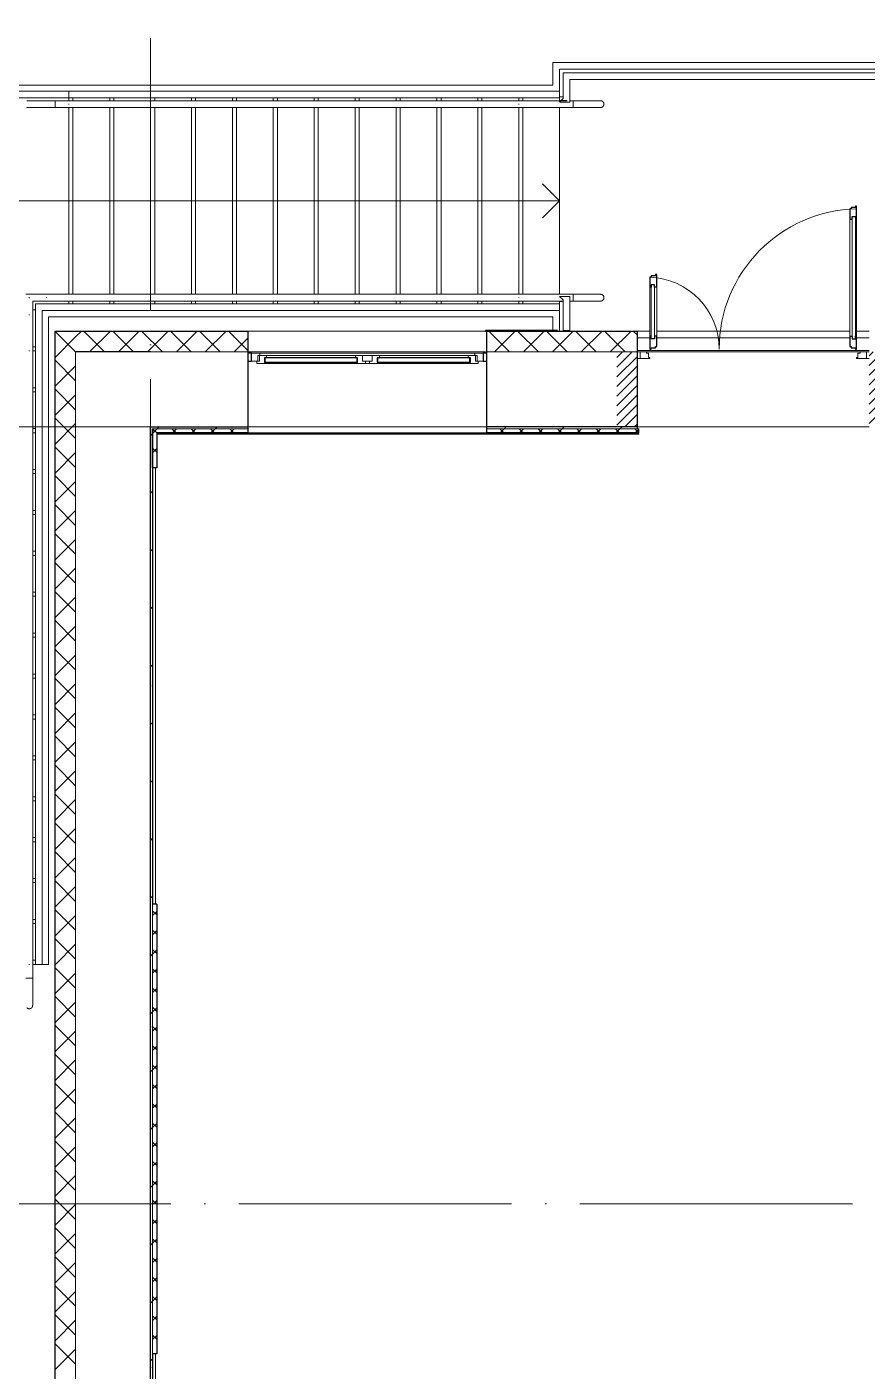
# Model space of a CAD drawing. Header units: millimetres. Extents: x -259809 to 472825, y -397243 to 31861.
# Drawn here: x 106919 to 113081, y -331238 to -321379 of the extents above; entities that cross this region are included whole.
import ezdxf

# ---------------------------------------------------------------- set-up
doc = ezdxf.new("R2010")
doc.units = ezdxf.units.MM
doc.linetypes.add('ADSK_Линия сетки', pattern=[25, 20, -2.5, 0, -2.5])
doc.linetypes.add('ADSK_Штриховая_ш2 п1_5', pattern=[4.5, 3, -1.5])
for name, color, linetype, lineweight in [('_ Окна', 252, 'Continuous', 30), ('Двери', 252, 'Continuous', 9), ('Лестницы', 252, 'Continuous', 9), ('Ограждение', 252, 'Continuous', 9), ('Окна', 252, 'Continuous', 9), ('Оси', 252, 'Continuous', 9), ('Стены внутренние', 252, 'Continuous', 18), ('Стены наружные', 252, 'Continuous', 18), ('Стены штриховка', 7, 'Continuous', 9), ('Стрелки вверх', 7, 'Continuous', 18)]:
    doc.layers.add(name, color=color, linetype=linetype, lineweight=lineweight)
doc.layers.add('Двери открывание', color=7, linetype='Continuous', lineweight=9, true_color=0xc0c0c0)

# ---------------------------------------------------------------- blocks, each defined once
blk = doc.blocks.new('2 этаж')
at = {"layer": 'Двери', "lineweight": 18, "true_color": 0x636466}
h = blk.add_hatch(dxfattribs=at)
h.set_pattern_fill('FP_2', color=251, style=0, pattern_type=2)
h.set_pattern_definition([(45, (111971.006, 28635.747), (-35.3553, 35.3553), [])])
h.paths.add_polyline_path([(113096, 28360.7), (113096, 28910.7), (112946, 28910.7), (112946, 28360.7)])
h.paths.add_polyline_path([(111096, 28360.7), (111246, 28360.7), (111246, 28910.7), (111096, 28910.7), (111096, 28383.2)])
at = {"layer": '_ Окна', "color": 251, "true_color": 0x636466}
for p, q in [((108416, 28900.7), (108391, 28900.7)), ((108416, 28842.7), (108416, 28900.7)), ((110141, 28900.7), (110116, 28900.7)), ((110116, 28900.7), (110116, 28842.7)), ((108391, 28842.7), (108416, 28842.7)), ((108514, 28866.7), (108511, 28866.7)), ((108511, 28866.7), (108511, 28834.7)), ((108511, 28834.7), (108514, 28834.7)), ((109191, 28866.7), (108514, 28866.7)), ((108514, 28866.7), (108514, 28834.7)), ((108514, 28834.7), (108514, 28866.7)), ((108514, 28834.7), (109191, 28834.7)), ((109191, 28834.7), (109191, 28866.7)), ((109191, 28866.7), (109191, 28834.7)), ((109194, 28866.7), (109191, 28866.7)), ((109191, 28834.7), (109194, 28834.7)), ((109194, 28834.7), (109194, 28866.7)), ((109341, 28866.7), (109338, 28866.7)), ((109338, 28866.7), (109338, 28834.7)), ((109338, 28834.7), (109341, 28834.7)), ((110018, 28866.7), (109341, 28866.7)), ((109341, 28866.7), (109341, 28834.7)), ((109341, 28834.7), (109341, 28866.7)), ((109341, 28834.7), (110018, 28834.7)), ((110018, 28834.7), (110018, 28866.7)), ((110018, 28866.7), (110018, 28834.7)), ((110021, 28866.7), (110018, 28866.7)), ((110018, 28834.7), (110021, 28834.7)), ((110021, 28834.7), (110021, 28866.7)), ((110116, 28842.7), (110141, 28842.7))]:
    blk.add_line(p, q, dxfattribs=at)
at = {"layer": '_ Окна', "color": 251, "lineweight": 18, "true_color": 0x636466}
for p, q in [((108475.5, 28900.7), (108416, 28900.7)), ((108416, 28900.7), (108416, 28842.7)), ((108480, 28883.7), (108475.5, 28900.7)), ((110056.6, 28900.7), (110052, 28883.7)), ((110116, 28900.7), (110056.6, 28900.7)), ((110116, 28842.7), (110116, 28900.7)), ((108416, 28842.7), (108454, 28842.7)), ((108474, 28842.7), (108454, 28842.7)), ((108454, 28842.7), (108454, 28825.7)), ((108454, 28825.7), (108510, 28825.7)), ((108462, 28842.7), (108462, 28883.7)), ((108462, 28883.7), (108474, 28883.7)), ((108474, 28883.7), (108474, 28842.7)), ((108524.5, 28883.7), (108474, 28883.7)), ((108510, 28825.7), (108511, 28826.7)), ((108511, 28834.7), (108511, 28866.7)), ((108511, 28866.7), (108529, 28866.7)), ((108529, 28834.7), (108511, 28834.7)), ((108511, 28826.7), (108512, 28825.7)), ((108512, 28825.7), (108526.6, 28825.7)), ((108529, 28866.7), (108524.5, 28883.7)), ((108526.6, 28825.7), (108529, 28834.7)), ((109180.6, 28883.7), (109176, 28866.7)), ((109176, 28866.7), (109194, 28866.7)), ((109194, 28834.7), (109176, 28834.7)), ((109176, 28834.7), (109178.4, 28825.7)), ((109178.4, 28825.7), (109193, 28825.7)), ((109231, 28883.7), (109180.6, 28883.7)), ((109193, 28825.7), (109194, 28826.7)), ((109194, 28866.7), (109194, 28834.7)), ((109194, 28826.7), (109195, 28825.7)), ((109195, 28825.7), (109251, 28825.7)), ((109231, 28842.7), (109231, 28883.7)), ((109251, 28842.7), (109231, 28842.7)), ((109251, 28825.7), (109251, 28842.7)), ((109301, 28842.7), (109281, 28842.7)), ((109281, 28842.7), (109281, 28825.7)), ((109281, 28825.7), (109337, 28825.7)), ((109301, 28883.7), (109301, 28842.7)), ((109351.5, 28883.7), (109301, 28883.7)), ((109337, 28825.7), (109338, 28826.7)), ((109338, 28834.7), (109338, 28866.7)), ((109338, 28866.7), (109356, 28866.7)), ((109356, 28834.7), (109338, 28834.7)), ((109338, 28826.7), (109339, 28825.7)), ((109339, 28825.7), (109353.6, 28825.7)), ((109356, 28866.7), (109351.5, 28883.7)), ((109353.6, 28825.7), (109356, 28834.7)), ((110007.6, 28883.7), (110003, 28866.7)), ((110003, 28866.7), (110021, 28866.7)), ((110021, 28834.7), (110003, 28834.7)), ((110003, 28834.7), (110005.4, 28825.7)), ((110005.4, 28825.7), (110020, 28825.7)), ((110058, 28883.7), (110007.6, 28883.7)), ((110020, 28825.7), (110021, 28826.7)), ((110021, 28866.7), (110021, 28834.7)), ((110021, 28826.7), (110022, 28825.7)), ((110022, 28825.7), (110078, 28825.7)), ((110058, 28842.7), (110058, 28883.7)), ((110058, 28883.7), (110070, 28883.7)), ((110078, 28842.7), (110058, 28842.7)), ((110070, 28883.7), (110070, 28842.7)), ((110078, 28825.7), (110078, 28842.7)), ((110078, 28842.7), (110116, 28842.7))]:
    blk.add_line(p, q, dxfattribs=at)
at = {"layer": 'Двери', "color": 251, "lineweight": 30, "true_color": 0x636466}
for p, q in [((112854, 29978.7), (112845, 29978.7)), ((112845, 29978.7), (112845, 29968.7)), ((112854, 29884.7), (112854, 29978.7)), ((112813, 29958.7), (112804, 29958.7)), ((112804, 29958.7), (112804, 29884.7)), ((112804, 29884.7), (112821, 29884.7)), ((112845, 29968.7), (112813, 29968.7)), ((112813, 29968.7), (112813, 29958.7)), ((112821, 29884.7), (112821, 29902.7)), ((112821, 29902.7), (112845, 29902.7)), ((112845, 29902.7), (112845, 29884.7)), ((112845, 29884.7), (112854, 29884.7)), ((111347, 29458.7), (111338, 29458.7)), ((111338, 29458.7), (111338, 29384.7)), ((111347, 29384.7), (111338, 29384.7)), ((111379, 29468.7), (111347, 29468.7)), ((111347, 29468.7), (111347, 29458.7)), ((111347, 29402.7), (111347, 29384.7)), ((111371, 29402.7), (111347, 29402.7)), ((111371, 29384.7), (111371, 29402.7)), ((111388, 29384.7), (111371, 29384.7)), ((111388, 29478.7), (111379, 29478.7)), ((111379, 29478.7), (111379, 29468.7)), ((111388, 29384.7), (111388, 29478.7)), ((111338, 29024.7), (111338, 28930.7)), ((111347, 29024.7), (111338, 29024.7)), ((111347, 29006.7), (111347, 29024.7)), ((111371, 29006.7), (111347, 29006.7)), ((111371, 29024.7), (111371, 29006.7)), ((111388, 29024.7), (111371, 29024.7)), ((111388, 28950.7), (111388, 29024.7)), ((112804, 29024.7), (112804, 28950.7)), ((112804, 29024.7), (112821, 29024.7)), ((112821, 29024.7), (112821, 29006.7)), ((112821, 29006.7), (112845, 29006.7)), ((112845, 29024.7), (112854, 29024.7)), ((112845, 29006.7), (112845, 29024.7)), ((112854, 28930.7), (112854, 29024.7)), ((111338, 28930.7), (111347, 28930.7)), ((111347, 28930.7), (111347, 28940.7)), ((111347, 28940.7), (111379, 28940.7)), ((111379, 28940.7), (111379, 28950.7)), ((111379, 28950.7), (111388, 28950.7)), ((112804, 28950.7), (112813, 28950.7)), ((112813, 28950.7), (112813, 28940.7)), ((112813, 28940.7), (112845, 28940.7)), ((112845, 28940.7), (112845, 28930.7)), ((112845, 28930.7), (112854, 28930.7))]:
    blk.add_line(p, q, dxfattribs=at)
at = {"layer": 'Двери', "color": 251, "true_color": 0x636466}
for p, q in [((112804, 29884.7), (112804, 29024.7)), ((112821, 29006.7), (112821, 29902.7)), ((112821, 29902.7), (112845, 29902.7)), ((112845, 29902.7), (112845, 29006.7)), ((112854, 29024.7), (112854, 29884.7)), ((111338, 29384.7), (111338, 29024.7)), ((111347, 29402.7), (111347, 29006.7)), ((111371, 29402.7), (111347, 29402.7)), ((111371, 29006.7), (111371, 29402.7)), ((111388, 29024.7), (111388, 29384.7)), ((111347, 29006.7), (111371, 29006.7)), ((112845, 29006.7), (112821, 29006.7)), ((111246, 28910.7), (111246, 28860.7)), ((111266, 28910.7), (111246, 28910.7)), ((111266, 28860.7), (111266, 28910.7)), ((111313, 28910.7), (111266, 28910.7)), ((111266, 28910.7), (111266, 28860.7)), ((111313, 28901.7), (111313, 28910.7)), ((111328, 28901.7), (111313, 28901.7)), ((111328, 28869.7), (111328, 28901.7)), ((112879, 28901.7), (112864, 28901.7)), ((112864, 28901.7), (112864, 28869.7)), ((112879, 28910.7), (112879, 28901.7)), ((112926, 28910.7), (112879, 28910.7)), ((112946, 28910.7), (112926, 28910.7)), ((112926, 28910.7), (112926, 28860.7)), ((112926, 28860.7), (112926, 28910.7)), ((111246, 28860.7), (111266, 28860.7)), ((111266, 28860.7), (111338, 28860.7)), ((111338, 28869.7), (111328, 28869.7)), ((111338, 28860.7), (111338, 28869.7)), ((112864, 28869.7), (112854, 28869.7)), ((112854, 28869.7), (112854, 28860.7)), ((112854, 28860.7), (112926, 28860.7)), ((112926, 28860.7), (112946, 28860.7))]:
    blk.add_line(p, q, dxfattribs=at)
at = {"layer": 'Двери', "color": 251, "linetype": 'ADSK_Штриховая_ш2 п1_5', "true_color": 0x636466}
for p, q in [((111246, 28910.7), (111096, 28910.7)), ((111246, 28360.7), (111246, 28910.7)), ((111096, 28360.7), (111246, 28360.7))]:
    blk.add_line(p, q, dxfattribs=at)
at = {"layer": 'Двери открывание', "color": 251, "true_color": 0x636466}
for centre, radius, start, end in [((112874, 28930.7), 1028, 91.11477, 180), ((111318, 28930.7), 528, 0, 87.82919)]:
    blk.add_arc(centre, radius, start, end, dxfattribs=at)
at = {"layer": 'Лестницы', "color": 251, "true_color": 0x636466}
for p, q in [((110626, 31032.7), (110626, 30867.7)), ((113351.3, 31032.7), (110626, 31032.7)), ((110676, 30982.7), (110676, 30822.7)), ((113301.3, 30982.7), (110676, 30982.7)), ((107098.6, 30867.7), (105226, 30867.7)), ((107098.6, 30867.7), (110626, 30867.7)), ((107076, 30772.7), (107076, 30752.7)), ((107106, 30772.7), (107106, 30752.7)), ((107376, 30772.7), (107376, 30752.7)), ((107406, 30772.7), (107406, 30752.7)), ((107676, 30772.7), (107676, 30752.7)), ((107706, 30772.7), (107706, 30752.7)), ((107976, 30772.7), (107976, 30752.7)), ((108006, 30772.7), (108006, 30752.7)), ((108276, 30772.7), (108276, 30752.7)), ((108306, 30772.7), (108306, 30752.7)), ((108576, 30772.7), (108576, 30752.7)), ((108606, 30772.7), (108606, 30752.7)), ((108876, 30772.7), (108876, 30752.7)), ((108906, 30772.7), (108906, 30752.7)), ((109176, 30772.7), (109176, 30752.7)), ((109206, 30772.7), (109206, 30752.7)), ((109476, 30772.7), (109476, 30752.7)), ((109506, 30772.7), (109506, 30752.7)), ((109776, 30772.7), (109776, 30752.7)), ((109806, 30772.7), (109806, 30752.7)), ((110076, 30772.7), (110076, 30752.7)), ((110106, 30772.7), (110106, 30752.7)), ((110376, 30772.7), (110376, 30752.7)), ((110406, 30772.7), (110406, 30752.7)), ((107076, 30702.7), (107076, 29332.7)), ((107106, 30702.7), (107106, 29332.7)), ((107376, 30702.7), (107376, 29332.7)), ((107406, 30702.7), (107406, 29332.7)), ((107676, 30702.7), (107676, 29332.7)), ((107706, 30702.7), (107706, 29332.7)), ((107976, 30702.7), (107976, 29332.7)), ((108006, 30702.7), (108006, 29332.7)), ((108276, 30702.7), (108276, 29332.7)), ((108306, 30702.7), (108306, 29332.7)), ((108576, 30702.7), (108576, 29332.7)), ((108606, 30702.7), (108606, 29332.7)), ((108876, 30702.7), (108876, 29332.7)), ((108906, 30702.7), (108906, 29332.7)), ((109176, 30702.7), (109176, 29332.7)), ((109206, 30702.7), (109206, 29332.7)), ((109476, 30702.7), (109476, 29332.7)), ((109506, 30702.7), (109506, 29332.7)), ((109776, 30702.7), (109776, 29332.7)), ((109806, 30702.7), (109806, 29332.7)), ((110076, 30702.7), (110076, 29332.7)), ((110106, 30702.7), (110106, 29332.7)), ((110376, 30702.7), (110376, 29332.7)), ((110406, 30702.7), (110406, 29332.7)), ((110676, 30755.2), (110676, 30752.7)), ((110676, 30702.7), (110676, 29332.7)), ((107076, 29282.7), (107076, 29262.7)), ((107106, 29282.7), (107106, 29262.7)), ((107376, 29282.7), (107376, 29262.7)), ((107406, 29282.7), (107406, 29262.7)), ((107676, 29282.7), (107676, 29262.7)), ((107706, 29282.7), (107706, 29262.7)), ((107976, 29282.7), (107976, 29262.7)), ((108006, 29282.7), (108006, 29262.7)), ((108276, 29282.7), (108276, 29262.7)), ((108306, 29282.7), (108306, 29262.7)), ((108576, 29282.7), (108576, 29262.7)), ((108606, 29282.7), (108606, 29262.7)), ((108876, 29282.7), (108876, 29262.7)), ((108906, 29282.7), (108906, 29262.7)), ((109176, 29282.7), (109176, 29262.7)), ((109206, 29282.7), (109206, 29262.7)), ((109476, 29282.7), (109476, 29262.7)), ((109506, 29282.7), (109506, 29262.7)), ((109776, 29282.7), (109776, 29262.7)), ((109806, 29282.7), (109806, 29262.7)), ((110076, 29282.7), (110076, 29262.7)), ((110106, 29282.7), (110106, 29262.7)), ((110376, 29282.7), (110376, 29262.7)), ((110406, 29282.7), (110406, 29262.7)), ((106811, 29217.7), (106831, 29217.7)), ((110676, 29280.2), (110676, 29262.7)), ((110676, 29212.7), (110676, 29062.7)), ((106926, 29167.7), (107098.6, 29167.7)), ((106926, 24417.7), (106926, 29167.7)), ((107098.6, 29167.7), (110626, 29167.7)), ((110626, 29167.7), (110626, 29067.7)), ((111246, 29062.7), (111338, 29062.7)), ((111246, 29012.7), (111338, 29012.7)), ((111388, 29062.7), (112804, 29062.7)), ((111388, 29012.7), (112804, 29012.7)), ((112854, 29062.7), (112946, 29062.7)), ((112854, 29012.7), (112946, 29012.7)), ((106811, 28947.7), (106831, 28947.7)), ((106811, 28917.7), (106831, 28917.7)), ((106811, 28647.7), (106831, 28647.7)), ((106811, 28617.7), (106831, 28617.7)), ((106811, 28347.7), (106831, 28347.7)), ((106811, 28317.7), (106831, 28317.7)), ((106811, 28047.7), (106831, 28047.7)), ((106811, 28017.7), (106831, 28017.7)), ((106811, 27747.7), (106831, 27747.7)), ((106811, 27717.7), (106831, 27717.7)), ((106811, 27447.7), (106831, 27447.7)), ((106811, 27417.7), (106831, 27417.7)), ((106811, 27147.7), (106831, 27147.7)), ((106811, 27117.7), (106831, 27117.7)), ((106811, 26847.7), (106831, 26847.7)), ((106811, 26817.7), (106831, 26817.7)), ((106811, 26547.7), (106831, 26547.7)), ((106811, 26517.7), (106831, 26517.7)), ((106811, 26247.7), (106831, 26247.7)), ((106811, 26217.7), (106831, 26217.7)), ((106811, 25947.7), (106831, 25947.7)), ((106811, 25917.7), (106831, 25917.7)), ((106811, 25647.7), (106831, 25647.7)), ((106811, 25617.7), (106831, 25617.7)), ((106811, 25347.7), (106831, 25347.7)), ((106811, 25317.7), (106831, 25317.7)), ((106811, 25047.7), (106831, 25047.7)), ((106811, 25017.7), (106831, 25017.7)), ((106811, 24747.7), (106831, 24747.7)), ((106811, 24717.7), (106831, 24717.7)), ((106811, 24447.7), (106831, 24447.7)), ((106811, 24417.7), (106831, 24417.7)), ((106881, 24417.7), (106926, 24417.7))]:
    blk.add_line(p, q, dxfattribs=at)
at = {"layer": 'Ограждение', "color": 251, "true_color": 0x636466}
for p, q in [((110701, 30957.7), (113276.3, 30957.7)), ((110701, 30767.7), (110701, 30957.7)), ((110751, 30907.7), (113226.3, 30907.7)), ((110751, 30742.7), (110751, 30907.7)), ((107076, 30822.7), (105270.6, 30822.7)), ((107076, 30772.7), (105320.6, 30772.7)), ((107076, 30772.7), (107076, 30822.7)), ((110376, 30822.7), (107076, 30822.7)), ((110376, 30772.7), (107076, 30772.7)), ((110676, 30822.7), (110376, 30822.7)), ((110676, 30772.7), (110376, 30772.7)), ((110676, 30822.7), (110676, 30772.7)), ((110676, 30780.2), (110701, 30780.2)), ((110676, 30755.2), (110676, 30772.7)), ((110676, 30742.7), (110701, 30767.7)), ((107076.6, 30752.7), (106976, 30752.7)), ((106976, 30752.7), (106976, 30702.7)), ((106976, 30752.7), (107076, 30752.7)), ((106976, 30730.1), (106976, 30725.4)), ((106976, 30727.7), (106976, 30730.1)), ((106976, 30725.4), (106976, 30727.7)), ((106976, 30702.7), (107076.6, 30702.7)), ((106976, 30702.7), (107076, 30702.7)), ((107076, 30752.7), (110376, 30752.7)), ((107076, 30702.7), (110376, 30702.7)), ((110382.2, 30752.7), (107082.2, 30752.7)), ((107082.2, 30702.7), (110382.2, 30702.7)), ((110376, 30752.7), (110731, 30752.7)), ((110376, 30702.7), (110776, 30702.7)), ((110676, 30752.7), (110382.2, 30752.7)), ((110382.2, 30702.7), (110676, 30702.7)), ((110676, 30755.2), (110726, 30755.2)), ((110731, 30752.7), (110676, 30752.7)), ((110676, 30742.7), (110751, 30742.7)), ((110676, 30702.7), (110776, 30702.7)), ((110776, 30752.7), (110751, 30752.7)), ((110751, 30752.7), (110776, 30752.7)), ((110776, 30752.7), (110776, 30702.7)), ((110776, 30725.4), (110776, 30730.1)), ((110776, 30730.1), (110776, 30727.7)), ((110776, 30727.7), (110776, 30725.4)), ((106912, 29332.7), (106761, 29332.7)), ((106761, 29332.7), (106911.4, 29332.7)), ((106811, 29207.3), (106811, 29282.7)), ((106811, 29282.7), (106912, 29282.7)), ((106811, 29282.7), (106911.4, 29282.7)), ((106811, 29182.3), (106811, 29282.7)), ((106911.4, 29332.7), (110376, 29332.7)), ((106911.4, 29282.7), (110376, 29282.7)), ((107142.7, 29332.7), (106917.6, 29332.7)), ((106917.6, 29282.7), (107142.7, 29282.7)), ((110382.2, 29332.7), (107142.7, 29332.7)), ((107142.7, 29282.7), (110382.2, 29282.7)), ((110376, 29332.7), (110776, 29332.7)), ((110376, 29282.7), (110701, 29282.7)), ((110676, 29332.7), (110382.2, 29332.7)), ((110382.2, 29282.7), (110676, 29282.7)), ((110776, 29332.7), (110676, 29332.7)), ((110701, 29292.7), (110676, 29317.7)), ((110751, 29317.7), (110676, 29317.7)), ((110676, 29282.7), (110701, 29282.7)), ((110676, 29280.2), (110676, 29282.7)), ((110701, 29067.7), (110701, 29292.7)), ((110751, 29067.7), (110751, 29317.7)), ((110751, 29282.7), (110776, 29282.7)), ((110751, 29282.7), (110776, 29282.7)), ((110776, 29332.7), (110776, 29282.7)), ((110776, 29305.4), (110776, 29310.1)), ((110776, 29310.1), (110776, 29307.7)), ((110776, 29307.7), (110776, 29305.4)), ((106831, 29262.7), (107131, 29262.7)), ((106831, 28917.7), (106831, 29262.7)), ((106881, 29212.7), (107131, 29212.7)), ((106881, 28917.7), (106881, 29212.7)), ((107131, 29262.7), (110376, 29262.7)), ((107131, 29212.7), (110376, 29212.7)), ((110376, 29262.7), (110676, 29262.7)), ((110376, 29212.7), (110676, 29212.7)), ((110701, 29280.2), (110676, 29280.2)), ((110676, 29262.7), (110676, 29212.7)), ((106811, 28924), (106811, 29182.3)), ((106811, 28917.7), (106811, 29182.3)), ((110751, 29067.7), (110701, 29067.7)), ((106811, 24424), (106811, 28924)), ((106811, 24417.7), (106811, 28917.7)), ((106831, 24417.7), (106831, 28917.7)), ((106881, 24417.7), (106881, 28917.7)), ((107711, 24860.7), (107711, 28060.7)), ((106811, 24317.7), (106811, 24418.3)), ((106811, 24317.7), (106811, 24417.7)), ((106881, 24417.7), (106831, 24417.7)), ((106761, 24317.7), (106811, 24317.7)), ((106783.7, 24317.7), (106788.3, 24317.7)), ((106786, 24317.7), (106783.7, 24317.7)), ((106788.3, 24317.7), (106786, 24317.7)), ((107711, 18360.7), (107711, 21560.7))]:
    blk.add_line(p, q, dxfattribs=at)
at = {"layer": 'Ограждение', "color": 251, "true_color": 0x636466, "flags": 128}
for points in [[(106767.9, 30751.4), (106768.8, 30751.7), (106769.8, 30752), (106770.8, 30752.2), (106771.8, 30752.4), (106772.7, 30752.5), (106773.7, 30752.6), (106774.7, 30752.7), (106775.7, 30752.7), (106776, 30752.7)], [(106776, 30702.7), (106775, 30702.8), (106774, 30702.8), (106773, 30702.9), (106772, 30703.1), (106771, 30703.2), (106770.1, 30703.5), (106769.1, 30703.7), (106768.1, 30704)], [(106976, 30752.7), (106968, 30752.7), (106960, 30752.7), (106952.1, 30752.7), (106944.1, 30752.7), (106936.3, 30752.7), (106928.5, 30752.7), (106920.7, 30752.7), (106913.1, 30752.7), (106905.6, 30752.7), (106898.1, 30752.7), (106890.8, 30752.7), (106883.7, 30752.7), (106876.6, 30752.7), (106869.8, 30752.7), (106863.1, 30752.7), (106856.6, 30752.7), (106850.2, 30752.7), (106844.1, 30752.7), (106838.2, 30752.7), (106832.5, 30752.7), (106827.1, 30752.7), (106821.9, 30752.7), (106816.9, 30752.7), (106812.2, 30752.7), (106807.7, 30752.7), (106803.5, 30752.7), (106799.6, 30752.7), (106796, 30752.7), (106792.6, 30752.7), (106789.6, 30752.7), (106786.8, 30752.7), (106784.4, 30752.7), (106782.3, 30752.7), (106780.4, 30752.7), (106778.9, 30752.7), (106777.7, 30752.7), (106776.8, 30752.7), (106776.3, 30752.7), (106776, 30752.7), (106776, 30752.7)], [(106776, 30752.7), (106776.2, 30752.7), (106776.6, 30752.7), (106777.4, 30752.7), (106778.6, 30752.7), (106780, 30752.7), (106781.7, 30752.7), (106783.8, 30752.7), (106786.2, 30752.7), (106788.8, 30752.7), (106791.8, 30752.7), (106795.1, 30752.7), (106798.6, 30752.7), (106802.4, 30752.7), (106806.6, 30752.7), (106810.9, 30752.7), (106815.6, 30752.7), (106820.5, 30752.7), (106825.6, 30752.7), (106831, 30752.7), (106836.7, 30752.7), (106842.5, 30752.7), (106848.6, 30752.7), (106854.8, 30752.7), (106861.3, 30752.7), (106867.9, 30752.7), (106874.8, 30752.7), (106881.7, 30752.7), (106888.9, 30752.7), (106896.1, 30752.7), (106903.5, 30752.7), (106911, 30752.7), (106918.7, 30752.7), (106926.4, 30752.7), (106934.2, 30752.7), (106942, 30752.7), (106949.9, 30752.7), (106957.9, 30752.7), (106965.9, 30752.7), (106973.8, 30752.7), (106976, 30752.7)], [(106976, 30702.7), (106968, 30702.7), (106960, 30702.7), (106952.1, 30702.7), (106944.1, 30702.7), (106936.3, 30702.7), (106928.5, 30702.7), (106920.7, 30702.7), (106913.1, 30702.7), (106905.6, 30702.7), (106898.1, 30702.7), (106890.8, 30702.7), (106883.7, 30702.7), (106876.6, 30702.7), (106869.8, 30702.7), (106863.1, 30702.7), (106856.6, 30702.7), (106850.2, 30702.7), (106844.1, 30702.7), (106838.2, 30702.7), (106832.5, 30702.7), (106827.1, 30702.7), (106821.9, 30702.7), (106816.9, 30702.7), (106812.2, 30702.7), (106807.7, 30702.7), (106803.5, 30702.7), (106799.6, 30702.7), (106796, 30702.7), (106792.6, 30702.7), (106789.6, 30702.7), (106786.8, 30702.7), (106784.4, 30702.7), (106782.3, 30702.7), (106780.4, 30702.7), (106778.9, 30702.7), (106777.7, 30702.7), (106776.8, 30702.7), (106776.3, 30702.7), (106776, 30702.7), (106776, 30702.7)], [(106776, 30702.7), (106776.2, 30702.7), (106776.6, 30702.7), (106777.4, 30702.7), (106778.6, 30702.7), (106780, 30702.7), (106781.7, 30702.7), (106783.8, 30702.7), (106786.2, 30702.7), (106788.8, 30702.7), (106791.8, 30702.7), (106795.1, 30702.7), (106798.6, 30702.7), (106802.4, 30702.7), (106806.6, 30702.7), (106810.9, 30702.7), (106815.6, 30702.7), (106820.5, 30702.7), (106825.6, 30702.7), (106831, 30702.7), (106836.7, 30702.7), (106842.5, 30702.7), (106848.6, 30702.7), (106854.8, 30702.7), (106861.3, 30702.7), (106867.9, 30702.7), (106874.8, 30702.7), (106881.7, 30702.7), (106888.9, 30702.7), (106896.1, 30702.7), (106903.5, 30702.7), (106911, 30702.7), (106918.7, 30702.7), (106926.4, 30702.7), (106934.2, 30702.7), (106942, 30702.7), (106949.9, 30702.7), (106957.9, 30702.7), (106965.9, 30702.7), (106973.8, 30702.7), (106976, 30702.7)], [(110776, 30752.7), (110784, 30752.7), (110792, 30752.7), (110799.9, 30752.7), (110807.9, 30752.7), (110815.7, 30752.7), (110823.5, 30752.7), (110831.3, 30752.7), (110838.9, 30752.7), (110846.5, 30752.7), (110853.9, 30752.7), (110861.2, 30752.7), (110868.4, 30752.7), (110875.4, 30752.7), (110882.2, 30752.7), (110888.9, 30752.7), (110895.4, 30752.7), (110901.8, 30752.7), (110907.9, 30752.7), (110913.8, 30752.7), (110919.5, 30752.7), (110924.9, 30752.7), (110930.2, 30752.7), (110935.1, 30752.7), (110939.8, 30752.7), (110944.3, 30752.7), (110948.5, 30752.7), (110952.4, 30752.7), (110956, 30752.7), (110959.4, 30752.7), (110962.4, 30752.7), (110965.2, 30752.7), (110967.6, 30752.7), (110969.7, 30752.7), (110971.6, 30752.7), (110973.1, 30752.7), (110974.3, 30752.7), (110975.2, 30752.7), (110975.7, 30752.7), (110976, 30752.7), (110976, 30752.7)], [(110976, 30752.7), (110975.8, 30752.7), (110975.4, 30752.7), (110974.6, 30752.7), (110973.5, 30752.7), (110972, 30752.7), (110970.3, 30752.7), (110968.2, 30752.7), (110965.9, 30752.7), (110963.2, 30752.7), (110960.2, 30752.7), (110957, 30752.7), (110953.4, 30752.7), (110949.6, 30752.7), (110945.5, 30752.7), (110941.1, 30752.7), (110936.4, 30752.7), (110931.5, 30752.7), (110926.4, 30752.7), (110921, 30752.7), (110915.3, 30752.7), (110909.5, 30752.7), (110903.4, 30752.7), (110897.2, 30752.7), (110890.7, 30752.7), (110884.1, 30752.7), (110877.3, 30752.7), (110870.3, 30752.7), (110863.1, 30752.7), (110855.9, 30752.7), (110848.5, 30752.7), (110841, 30752.7), (110833.3, 30752.7), (110825.6, 30752.7), (110817.9, 30752.7), (110810, 30752.7), (110802.1, 30752.7), (110794.1, 30752.7), (110786.2, 30752.7), (110778.2, 30752.7), (110776, 30752.7)], [(110776, 30702.7), (110784, 30702.7), (110792, 30702.7), (110799.9, 30702.7), (110807.9, 30702.7), (110815.7, 30702.7), (110823.5, 30702.7), (110831.3, 30702.7), (110838.9, 30702.7), (110846.5, 30702.7), (110853.9, 30702.7), (110861.2, 30702.7), (110868.4, 30702.7), (110875.4, 30702.7), (110882.2, 30702.7), (110888.9, 30702.7), (110895.4, 30702.7), (110901.8, 30702.7), (110907.9, 30702.7), (110913.8, 30702.7), (110919.5, 30702.7), (110924.9, 30702.7), (110930.2, 30702.7), (110935.1, 30702.7), (110939.8, 30702.7), (110944.3, 30702.7), (110948.5, 30702.7), (110952.4, 30702.7), (110956, 30702.7), (110959.4, 30702.7), (110962.4, 30702.7), (110965.2, 30702.7), (110967.6, 30702.7), (110969.7, 30702.7), (110971.6, 30702.7), (110973.1, 30702.7), (110974.3, 30702.7), (110975.2, 30702.7), (110975.7, 30702.7), (110976, 30702.7), (110976, 30702.7)], [(110976, 30702.7), (110975.8, 30702.7), (110975.4, 30702.7), (110974.6, 30702.7), (110973.5, 30702.7), (110972, 30702.7), (110970.3, 30702.7), (110968.2, 30702.7), (110965.9, 30702.7), (110963.2, 30702.7), (110960.2, 30702.7), (110957, 30702.7), (110953.4, 30702.7), (110949.6, 30702.7), (110945.5, 30702.7), (110941.1, 30702.7), (110936.4, 30702.7), (110931.5, 30702.7), (110926.4, 30702.7), (110921, 30702.7), (110915.3, 30702.7), (110909.5, 30702.7), (110903.4, 30702.7), (110897.2, 30702.7), (110890.7, 30702.7), (110884.1, 30702.7), (110877.3, 30702.7), (110870.3, 30702.7), (110863.1, 30702.7), (110855.9, 30702.7), (110848.5, 30702.7), (110841, 30702.7), (110833.3, 30702.7), (110825.6, 30702.7), (110817.9, 30702.7), (110810, 30702.7), (110802.1, 30702.7), (110794.1, 30702.7), (110786.2, 30702.7), (110778.2, 30702.7), (110776, 30702.7)], [(110976, 30752.7), (110977, 30752.7), (110978, 30752.7), (110979, 30752.6), (110980, 30752.4), (110981, 30752.2), (110981.9, 30752), (110982.9, 30751.8), (110983.9, 30751.5), (110984.8, 30751.1), (110985.7, 30750.8), (110986.7, 30750.4), (110987.6, 30749.9), (110988.4, 30749.4), (110989.3, 30748.9), (110990.1, 30748.4), (110990.9, 30747.8), (110991.7, 30747.2), (110992.5, 30746.5), (110993.2, 30745.9), (110993.9, 30745.2), (110994.6, 30744.4), (110995.3, 30743.7), (110995.9, 30742.9), (110996.5, 30742.1), (110997, 30741.3), (110997.6, 30740.4), (110998.1, 30739.5), (110998.5, 30738.6), (110998.9, 30737.7), (110999.3, 30736.8), (110999.7, 30735.9), (111000, 30734.9), (111000.2, 30734), (111000.5, 30733), (111000.6, 30732), (111000.8, 30731), (111000.9, 30730), (111001, 30729), (111001, 30728), (111001, 30727.7)], [(111001, 30727.7), (111001, 30726.7), (111000.9, 30725.7), (111000.8, 30724.8), (111000.7, 30723.8), (111000.5, 30722.8), (111000.3, 30721.8), (111000, 30720.8), (110999.7, 30719.9), (110999.4, 30718.9), (110999, 30718), (110998.6, 30717.1), (110998.2, 30716.2), (110997.7, 30715.3), (110997.2, 30714.5), (110996.6, 30713.6), (110996.1, 30712.8), (110995.4, 30712), (110994.8, 30711.3), (110994.1, 30710.5), (110993.4, 30709.8), (110992.7, 30709.1), (110991.9, 30708.5), (110991.2, 30707.9), (110990.3, 30707.3), (110989.5, 30706.7), (110988.7, 30706.2), (110987.8, 30705.7), (110986.9, 30705.2), (110986, 30704.8), (110985.1, 30704.4), (110984.1, 30704.1), (110983.2, 30703.8), (110982.2, 30703.5), (110981.2, 30703.3), (110980.3, 30703.1), (110979.3, 30703), (110978.3, 30702.8), (110977.3, 30702.8), (110976.3, 30702.7), (110976, 30702.7)], [(110776, 29332.7), (110784, 29332.7), (110792, 29332.7), (110799.9, 29332.7), (110807.9, 29332.7), (110815.7, 29332.7), (110823.5, 29332.7), (110831.3, 29332.7), (110838.9, 29332.7), (110846.5, 29332.7), (110853.9, 29332.7), (110861.2, 29332.7), (110868.4, 29332.7), (110875.4, 29332.7), (110882.2, 29332.7), (110888.9, 29332.7), (110895.4, 29332.7), (110901.8, 29332.7), (110907.9, 29332.7), (110913.8, 29332.7), (110919.5, 29332.7), (110924.9, 29332.7), (110930.2, 29332.7), (110935.1, 29332.7), (110939.8, 29332.7), (110944.3, 29332.7), (110948.5, 29332.7), (110952.4, 29332.7), (110956, 29332.7), (110959.4, 29332.7), (110962.4, 29332.7), (110965.2, 29332.7), (110967.6, 29332.7), (110969.7, 29332.7), (110971.6, 29332.7), (110973.1, 29332.7), (110974.3, 29332.7), (110975.2, 29332.7), (110975.7, 29332.7), (110976, 29332.7), (110976, 29332.7)], [(110976, 29332.7), (110975.8, 29332.7), (110975.4, 29332.7), (110974.6, 29332.7), (110973.5, 29332.7), (110972, 29332.7), (110970.3, 29332.7), (110968.2, 29332.7), (110965.9, 29332.7), (110963.2, 29332.7), (110960.2, 29332.7), (110957, 29332.7), (110953.4, 29332.7), (110949.6, 29332.7), (110945.5, 29332.7), (110941.1, 29332.7), (110936.4, 29332.7), (110931.5, 29332.7), (110926.4, 29332.7), (110921, 29332.7), (110915.3, 29332.7), (110909.5, 29332.7), (110903.4, 29332.7), (110897.2, 29332.7), (110890.7, 29332.7), (110884.1, 29332.7), (110877.3, 29332.7), (110870.3, 29332.7), (110863.1, 29332.7), (110855.9, 29332.7), (110848.5, 29332.7), (110841, 29332.7), (110833.3, 29332.7), (110825.6, 29332.7), (110817.9, 29332.7), (110810, 29332.7), (110802.1, 29332.7), (110794.1, 29332.7), (110786.2, 29332.7), (110778.2, 29332.7), (110776, 29332.7)], [(110776, 29282.7), (110784, 29282.7), (110792, 29282.7), (110799.9, 29282.7), (110807.9, 29282.7), (110815.7, 29282.7), (110823.5, 29282.7), (110831.3, 29282.7), (110838.9, 29282.7), (110846.5, 29282.7), (110853.9, 29282.7), (110861.2, 29282.7), (110868.4, 29282.7), (110875.4, 29282.7), (110882.2, 29282.7), (110888.9, 29282.7), (110895.4, 29282.7), (110901.8, 29282.7), (110907.9, 29282.7), (110913.8, 29282.7), (110919.5, 29282.7), (110924.9, 29282.7), (110930.2, 29282.7), (110935.1, 29282.7), (110939.8, 29282.7), (110944.3, 29282.7), (110948.5, 29282.7), (110952.4, 29282.7), (110956, 29282.7), (110959.4, 29282.7), (110962.4, 29282.7), (110965.2, 29282.7), (110967.6, 29282.7), (110969.7, 29282.7), (110971.6, 29282.7), (110973.1, 29282.7), (110974.3, 29282.7), (110975.2, 29282.7), (110975.7, 29282.7), (110976, 29282.7), (110976, 29282.7)], [(110976, 29282.7), (110975.8, 29282.7), (110975.4, 29282.7), (110974.6, 29282.7), (110973.5, 29282.7), (110972, 29282.7), (110970.3, 29282.7), (110968.2, 29282.7), (110965.9, 29282.7), (110963.2, 29282.7), (110960.2, 29282.7), (110957, 29282.7), (110953.4, 29282.7), (110949.6, 29282.7), (110945.5, 29282.7), (110941.1, 29282.7), (110936.4, 29282.7), (110931.5, 29282.7), (110926.4, 29282.7), (110921, 29282.7), (110915.3, 29282.7), (110909.5, 29282.7), (110903.4, 29282.7), (110897.2, 29282.7), (110890.7, 29282.7), (110884.1, 29282.7), (110877.3, 29282.7), (110870.3, 29282.7), (110863.1, 29282.7), (110855.9, 29282.7), (110848.5, 29282.7), (110841, 29282.7), (110833.3, 29282.7), (110825.6, 29282.7), (110817.9, 29282.7), (110810, 29282.7), (110802.1, 29282.7), (110794.1, 29282.7), (110786.2, 29282.7), (110778.2, 29282.7), (110776, 29282.7)], [(110976, 29332.7), (110977, 29332.7), (110978, 29332.7), (110979, 29332.6), (110980, 29332.4), (110981, 29332.2), (110981.9, 29332), (110982.9, 29331.8), (110983.9, 29331.5), (110984.8, 29331.1), (110985.7, 29330.8), (110986.7, 29330.4), (110987.6, 29329.9), (110988.4, 29329.4), (110989.3, 29328.9), (110990.1, 29328.4), (110990.9, 29327.8), (110991.7, 29327.2), (110992.5, 29326.5), (110993.2, 29325.9), (110993.9, 29325.2), (110994.6, 29324.4), (110995.3, 29323.7), (110995.9, 29322.9), (110996.5, 29322.1), (110997, 29321.3), (110997.6, 29320.4), (110998.1, 29319.5), (110998.5, 29318.6), (110998.9, 29317.7), (110999.3, 29316.8), (110999.7, 29315.9), (111000, 29314.9), (111000.2, 29314), (111000.5, 29313), (111000.6, 29312), (111000.8, 29311), (111000.9, 29310), (111001, 29309), (111001, 29308), (111001, 29307.7)], [(111001, 29307.7), (111001, 29306.7), (111000.9, 29305.7), (111000.8, 29304.8), (111000.7, 29303.8), (111000.5, 29302.8), (111000.3, 29301.8), (111000, 29300.8), (110999.7, 29299.9), (110999.4, 29298.9), (110999, 29298), (110998.6, 29297.1), (110998.2, 29296.2), (110997.7, 29295.3), (110997.2, 29294.5), (110996.6, 29293.6), (110996.1, 29292.8), (110995.4, 29292), (110994.8, 29291.3), (110994.1, 29290.5), (110993.4, 29289.8), (110992.7, 29289.1), (110991.9, 29288.5), (110991.2, 29287.9), (110990.3, 29287.3), (110989.5, 29286.7), (110988.7, 29286.2), (110987.8, 29285.7), (110986.9, 29285.2), (110986, 29284.8), (110985.1, 29284.4), (110984.1, 29284.1), (110983.2, 29283.8), (110982.2, 29283.5), (110981.2, 29283.3), (110980.3, 29283.1), (110979.3, 29283), (110978.3, 29282.8), (110977.3, 29282.8), (110976.3, 29282.7), (110976, 29282.7)], [(106811, 24317.7), (106811, 24309.7), (106811, 24301.8), (106811, 24293.8), (106811, 24285.9), (106811, 24278), (106811, 24270.2), (106811, 24262.5), (106811, 24254.8), (106811, 24247.3), (106811, 24239.9), (106811, 24232.6), (106811, 24225.4), (106811, 24218.4), (106811, 24211.5), (106811, 24204.8), (106811, 24198.3), (106811, 24192), (106811, 24185.9), (106811, 24180), (106811, 24174.3), (106811, 24168.8), (106811, 24163.6), (106811, 24158.6), (106811, 24153.9), (106811, 24149.5), (106811, 24145.3), (106811, 24141.4), (106811, 24137.7), (106811, 24134.4), (106811, 24131.3), (106811, 24128.6), (106811, 24126.1), (106811, 24124), (106811, 24122.2), (106811, 24120.7), (106811, 24119.5), (106811, 24118.6), (106811, 24118), (106811, 24117.8), (106811, 24117.7)], [(106811, 24117.7), (106811, 24117.9), (106811, 24118.4), (106811, 24119.2), (106811, 24120.3), (106811, 24121.7), (106811, 24123.5), (106811, 24125.5), (106811, 24127.9), (106811, 24130.6), (106811, 24133.5), (106811, 24136.8), (106811, 24140.3), (106811, 24144.2), (106811, 24148.3), (106811, 24152.7), (106811, 24157.3), (106811, 24162.2), (106811, 24167.4), (106811, 24172.8), (106811, 24178.4), (106811, 24184.3), (106811, 24190.3), (106811, 24196.6), (106811, 24203), (106811, 24209.7), (106811, 24216.5), (106811, 24223.5), (106811, 24230.6), (106811, 24237.9), (106811, 24245.3), (106811, 24252.8), (106811, 24260.4), (106811, 24268.1), (106811, 24275.9), (106811, 24283.8), (106811, 24291.7), (106811, 24299.6), (106811, 24307.6), (106811, 24315.6), (106811, 24317.7)], [(106786, 24092.7), (106785, 24092.8), (106784, 24092.8), (106783, 24092.9), (106782, 24093.1), (106781, 24093.2), (106780.1, 24093.5), (106779.1, 24093.7), (106778.1, 24094), (106777.2, 24094.3), (106776.3, 24094.7), (106775.4, 24095.1), (106774.5, 24095.6), (106773.6, 24096.1), (106772.7, 24096.6), (106771.9, 24097.1), (106771.1, 24097.7), (106770.3, 24098.3), (106769.5, 24099), (106768.8, 24099.6), (106768.1, 24100.3)], [(106811, 24117.7), (106811, 24116.7), (106810.9, 24115.7), (106810.8, 24114.8), (106810.7, 24113.8), (106810.5, 24112.8), (106810.3, 24111.8), (106810, 24110.8), (106809.7, 24109.9), (106809.4, 24108.9), (106809, 24108), (106808.6, 24107.1), (106808.2, 24106.2), (106807.7, 24105.3), (106807.2, 24104.5), (106806.6, 24103.6), (106806.1, 24102.8), (106805.4, 24102), (106804.8, 24101.3), (106804.1, 24100.5), (106803.4, 24099.8), (106802.7, 24099.1), (106801.9, 24098.5), (106801.2, 24097.9), (106800.3, 24097.3), (106799.5, 24096.7), (106798.7, 24096.2), (106797.8, 24095.7), (106796.9, 24095.2), (106796, 24094.8), (106795.1, 24094.4), (106794.1, 24094.1), (106793.2, 24093.8), (106792.2, 24093.5), (106791.2, 24093.3), (106790.3, 24093.1), (106789.3, 24093), (106788.3, 24092.8), (106787.3, 24092.8), (106786.3, 24092.7), (106786, 24092.7)]]:
    blk.add_lwpolyline(points, dxfattribs=at)
at = {"layer": 'Ограждение', "color": 251, "true_color": 0x636466}
for points in [[(107076, 30725.7), (107076, 30726.4), (107076, 30727.7), (107076, 30729.1), (107076, 30729.8)], [(110376, 30725.7), (110376, 30726.4), (110376, 30727.7), (110376, 30729.1), (110376, 30729.8)], [(106911.4, 29309.8), (106911.4, 29309.1), (106911.4, 29307.7), (106911.4, 29306.4), (106911.4, 29305.7)], [(110376, 29305.7), (110376, 29306.4), (110376, 29307.7), (110376, 29309.1), (110376, 29309.8)], [(106788.3, 29182.5), (106787.6, 29182.4), (106786, 29182.3), (106784.4, 29182.4), (106783.7, 29182.5)], [(106788.1, 28917.8), (106787.4, 28917.8), (106786, 28917.7), (106784.6, 28917.8), (106783.9, 28917.8)], [(106783.9, 24417.8), (106784.6, 24417.8), (106786, 24417.7), (106787.4, 24417.8), (106788.1, 24417.8)]]:
    blk.add_open_spline(points, degree=3, dxfattribs=at)
blk.add_open_spline([(106788.3, 29305.4), (106788.1, 29305.6), (106787.3, 29306.4), (106786, 29307.7), (106784.7, 29309.1), (106783.9, 29309.8), (106783.7, 29310.1)], degree=3, knots=[0.4701827, 0.4701827, 0.4701827, 0.4701827, 0.47916667, 0.5, 0.52083333, 0.5298173, 0.5298173, 0.5298173, 0.5298173], dxfattribs=at)
at = {"layer": 'Окна', "color": 251, "true_color": 0x636466}
for p, q in [((110056.6, 28900.7), (108475.5, 28900.7)), ((108510, 28825.7), (108512, 28825.7)), ((109180.6, 28883.7), (108524.5, 28883.7)), ((108526.6, 28825.7), (109178.4, 28825.7)), ((109193, 28825.7), (109195, 28825.7)), ((109231, 28883.7), (109301, 28883.7)), ((109251, 28842.7), (109281, 28842.7)), ((109281, 28825.7), (109251, 28825.7)), ((109337, 28825.7), (109339, 28825.7)), ((110007.6, 28883.7), (109351.5, 28883.7)), ((109353.6, 28825.7), (110005.4, 28825.7)), ((110020, 28825.7), (110022, 28825.7))]:
    blk.add_line(p, q, dxfattribs=at)
at = {"layer": 'Оси', "color": 251, "linetype": 'ADSK_Линия сетки', "ltscale": 100, "true_color": 0x636466}
for p, q in [((107676, 33711.4), (107676, 16056.5)), ((165326, 28360.7), (93603.7, 28360.7)), ((165326, 22660.7), (93565.9, 22660.7))]:
    blk.add_line(p, q, dxfattribs=at)
at = {"layer": 'Стены внутренние', "color": 251, "lineweight": 30, "true_color": 0x636466}
for p, q in [((106974, 29062.7), (106974, 16258.7)), ((106974, 29062.7), (108391, 29062.7)), ((108391, 28360.7), (108391, 29062.7)), ((110141, 28360.7), (110141, 29062.7)), ((110141, 29062.7), (111246, 29062.7)), ((111246, 28360.7), (111246, 29062.7)), ((107676, 28910.7), (107126, 28910.7)), ((107676, 28360.7), (108391, 28360.7)), ((111246, 28360.7), (110141, 28360.7))]:
    blk.add_line(p, q, dxfattribs=at)
at = {"layer": 'Стены внутренние', "color": 251, "linetype": 'Continuous', "lineweight": 9, "true_color": 0x636466}
for p, q in [((107126, 28910.7), (106976, 29060.7)), ((106976, 28870.3), (107126, 29020.3)), ((107126, 29020.3), (107166.5, 29060.7)), ((107338.1, 28910.7), (107188.1, 29060.7)), ((107228.6, 28910.7), (107378.6, 29060.7)), ((107550.2, 28910.7), (107400.2, 29060.7)), ((107429, 29060.7), (107427.8, 29062.7)), ((107440.7, 28910.7), (107590.7, 29060.7)), ((107762.4, 28910.7), (107612.4, 29060.7)), ((107652.8, 28910.7), (107802.8, 29060.7)), ((107663.6, 29060.7), (107662.5, 29062.7)), ((107974.5, 28910.7), (107824.5, 29060.7)), ((107865, 28910.7), (108015, 29060.7)), ((108186.6, 28910.7), (108036.6, 29060.7)), ((108077.1, 28910.7), (108227.1, 29060.7)), ((108158.8, 29062.7), (108157.8, 29061)), ((108391, 28918.5), (108248.8, 29060.7)), ((108250.2, 29060.7), (108249.1, 29062.7)), ((108289.2, 28910.7), (108389, 29010.5)), ((110308, 28910.7), (110158, 29060.7)), ((110198.4, 28910.7), (110348.4, 29060.7)), ((110520.1, 28910.7), (110370.1, 29060.7)), ((110410.6, 28910.7), (110560.6, 29060.7)), ((110732.2, 28910.7), (110582.2, 29060.7)), ((110622.7, 28910.7), (110772.7, 29060.7)), ((110944.4, 28910.7), (110794.4, 29060.7)), ((110834.8, 28910.7), (110984.8, 29060.7)), ((111156.5, 28910.7), (111006.5, 29060.7)), ((111047, 28910.7), (111197, 29060.7)), ((111244, 29035.4), (111218.6, 29060.7)), ((106976, 28842.8), (106974, 28839.4)), ((107126, 28698.6), (106976, 28848.6)), ((106976, 28658.2), (107126, 28808.2)), ((107126, 28486.5), (106976, 28636.5)), ((106976, 28446), (107126, 28596)), ((106976, 28423), (106974, 28426.4)), ((107126, 28274.3), (106976, 28424.3)), ((106976, 28233.9), (107126, 28383.9)), ((106976, 28233.2), (106974, 28229.8)), ((106976, 28219.7), (106974, 28223.2)), ((107126, 28062.2), (106976, 28212.2)), ((106976, 28021.8), (107126, 28171.8)), ((107126, 27850.1), (106976, 28000.1)), ((106976, 27809.6), (107126, 27959.6)), ((107126, 27637.9), (106976, 27787.9)), ((106976, 27597.5), (107126, 27747.5)), ((107126, 27425.8), (106976, 27575.8)), ((106976, 27385.4), (107126, 27535.4)), ((106976, 27420.4), (106974, 27417)), ((107126, 27213.7), (106976, 27363.7)), ((106976, 27173.2), (107126, 27323.2)), ((107126, 27001.5), (106976, 27151.5)), ((106976, 26961.1), (107126, 27111.1)), ((107126, 26789.4), (106976, 26939.4)), ((106976, 26749), (107126, 26899)), ((107126, 26577.3), (106976, 26727.3)), ((106976, 26536.8), (107126, 26686.8)), ((107126, 26365.1), (106976, 26515.1)), ((106976, 26324.7), (107126, 26474.7)), ((107126, 26153), (106976, 26303)), ((106976, 26112.6), (107126, 26262.6)), ((107126, 25940.9), (106976, 26090.9)), ((106976, 25900.5), (107126, 26050.5)), ((106976, 25998), (106974, 25994.6)), ((106976, 25984.5), (106974, 25988)), ((107126, 25728.7), (106976, 25878.7)), ((106976, 25688.3), (107126, 25838.3)), ((107126, 25516.6), (106976, 25666.6)), ((106976, 25476.2), (107126, 25626.2)), ((107126, 25304.5), (106976, 25454.5)), ((106976, 25264.1), (107126, 25414.1)), ((107126, 25092.3), (106976, 25242.3)), ((106976, 25185.2), (106974, 25181.8)), ((106976, 25051.9), (107126, 25201.9)), ((107126, 24880.2), (106976, 25030.2)), ((106976, 24839.8), (107126, 24989.8)), ((107126, 24668.1), (106976, 24818.1)), ((106976, 24627.7), (107126, 24777.7)), ((107126, 24455.9), (106976, 24605.9)), ((106976, 24415.5), (107126, 24565.5)), ((107126, 24243.8), (106976, 24393.8)), ((106976, 24203.4), (107126, 24353.4)), ((107126, 24031.7), (106976, 24181.7)), ((106976, 23991.3), (107126, 24141.3)), ((107126, 23819.6), (106976, 23969.6)), ((106976, 23779.1), (107126, 23929.1)), ((106976, 23749.3), (106974, 23752.8)), ((107126, 23607.4), (106976, 23757.4)), ((106976, 23567), (107126, 23717)), ((107126, 23395.3), (106976, 23545.3)), ((106976, 23354.9), (107126, 23504.9)), ((107126, 23183.2), (106976, 23333.2)), ((106976, 23142.7), (107126, 23292.7)), ((107126, 22971), (106976, 23121)), ((106976, 22930.6), (107126, 23080.6)), ((106976, 22950), (106974, 22946.6)), ((107126, 22758.9), (106976, 22908.9)), ((106976, 22718.5), (107126, 22868.5)), ((107126, 22546.8), (106976, 22696.8)), ((106976, 22506.3), (107126, 22656.3)), ((107126, 22334.6), (106976, 22484.6)), ((106976, 22294.2), (107126, 22444.2)), ((107126, 22122.5), (106976, 22272.5)), ((106976, 22082.1), (107126, 22232.1)), ((107126, 21910.4), (106976, 22060.4)), ((106976, 21869.9), (107126, 22019.9)), ((107126, 21698.2), (106976, 21848.2)), ((106976, 21657.8), (107126, 21807.8)), ((107126, 21486.1), (106976, 21636.1)), ((106976, 21445.7), (107126, 21595.7))]:
    blk.add_line(p, q, dxfattribs=at)
at = {"layer": 'Стены внутренние', "color": 251, "true_color": 0x636466}
for p, q in [((108391, 29062.7), (110131, 29062.7)), ((107126, 28910.7), (107126, 16960.7)), ((110131, 28910.7), (107676, 28910.7)), ((111246, 28910.7), (110141, 28910.7)), ((111246, 28920.7), (112946, 28920.7)), ((111313, 28910.7), (112879, 28910.7)), ((110141, 28360.7), (108391, 28360.7)), ((112946, 28360.7), (111246, 28360.7))]:
    blk.add_line(p, q, dxfattribs=at)
at = {"layer": 'Стены наружные', "color": 251, "lineweight": 30, "true_color": 0x636466}
for p, q in [((110661, 29067.7), (110131, 29067.7)), ((110131, 29067.7), (110131, 29062.7)), ((110131, 29062.7), (110661, 29062.7)), ((110661, 29067.7), (110661, 29062.7)), ((107676, 16960.7), (107676, 28360.7)), ((107691, 28345.7), (107691, 24860.7)), ((107691, 28060.7), (107691, 28345.7)), ((108391, 28315.7), (107721, 28315.7)), ((107721, 28315.7), (107721, 28310.7)), ((107721, 28310.7), (111256, 28310.7)), ((107721, 28305.7), (107721, 28060.7)), ((111256, 28305.7), (107721, 28305.7)), ((108391, 28315.7), (108391, 28360.7)), ((110141, 28315.7), (110141, 28360.7)), ((111256, 28315.7), (110141, 28315.7)), ((111246, 28345.7), (111246, 28360.7)), ((111246, 28345.7), (111256, 28345.7)), ((111256, 28315.7), (111256, 28345.7)), ((111256, 28305.7), (111256, 28310.7)), ((107721, 28060.7), (107691, 28060.7)), ((107721, 24860.7), (107691, 24860.7)), ((107721, 24860.7), (107721, 21560.7)), ((107691, 21560.7), (107691, 16975.7)), ((107721, 21560.7), (107691, 21560.7))]:
    blk.add_line(p, q, dxfattribs=at)
at = {"layer": 'Стены наружные', "color": 251, "linetype": 'Continuous', "lineweight": 9, "true_color": 0x636466}
for p, q in [((107676, 28297.5), (107691, 28312.5)), ((107721, 28315.7), (107691, 28345.7)), ((107691, 28312.5), (107694.2, 28315.7)), ((107694.2, 28315.7), (107724.2, 28345.7)), ((107721, 28315.7), (107721, 28315.7)), ((107724.2, 28345.7), (107739.2, 28360.7)), ((107862.4, 28315.7), (107832.4, 28345.7)), ((107835.7, 28315.7), (107865.7, 28345.7)), ((108003.8, 28315.7), (107973.8, 28345.7)), ((107977.1, 28315.7), (108007.1, 28345.7)), ((108145.2, 28315.7), (108115.2, 28345.7)), ((108118.5, 28315.7), (108148.5, 28345.7)), ((108148.5, 28345.7), (108163.5, 28360.7)), ((108286.7, 28315.7), (108256.7, 28345.7)), ((108259.9, 28315.7), (108289.9, 28345.7)), ((110266.6, 28315.7), (110236.6, 28345.7)), ((110239.8, 28315.7), (110269.8, 28345.7)), ((110269.8, 28345.7), (110284.8, 28360.7)), ((110408, 28315.7), (110378, 28345.7)), ((110381.2, 28315.7), (110411.2, 28345.7)), ((110549.4, 28315.7), (110519.4, 28345.7)), ((110522.7, 28315.7), (110552.7, 28345.7)), ((110690.8, 28315.7), (110660.8, 28345.7)), ((110664.1, 28315.7), (110694.1, 28345.7)), ((110694.1, 28345.7), (110709.1, 28360.7)), ((110832.2, 28315.7), (110802.2, 28345.7)), ((110805.5, 28315.7), (110835.5, 28345.7)), ((110973.7, 28315.7), (110943.7, 28345.7)), ((110946.9, 28315.7), (110976.9, 28345.7)), ((111115.1, 28315.7), (111085.1, 28345.7)), ((111088.4, 28315.7), (111118.4, 28345.7)), ((111118.4, 28345.7), (111133.4, 28360.7)), ((111256, 28316.3), (111226.5, 28345.7)), ((111229.8, 28315.7), (111256, 28342)), ((107721, 28174.3), (107691, 28204.3)), ((107691, 28171.1), (107721, 28201.1)), ((107693.1, 28060.7), (107691, 28062.9)), ((107676, 27873.2), (107691, 27888.2)), ((107676, 27449), (107691, 27464)), ((107676, 27024.7), (107691, 27039.7)), ((107676, 26600.5), (107691, 26615.5)), ((107676, 26176.2), (107691, 26191.2)), ((107676, 25751.9), (107691, 25766.9)), ((107676, 25327.7), (107691, 25342.7)), ((107676, 24903.4), (107691, 24918.4)), ((107721, 24780.2), (107691, 24810.2)), ((107691, 24777), (107721, 24807)), ((107721, 24638.8), (107691, 24668.8)), ((107691, 24635.6), (107721, 24665.6)), ((107676, 24479.1), (107691, 24494.1)), ((107721, 24497.3), (107691, 24527.3)), ((107691, 24494.1), (107721, 24524.1)), ((107721, 24355.9), (107691, 24385.9)), ((107691, 24352.7), (107721, 24382.7)), ((107721, 24214.5), (107691, 24244.5)), ((107691, 24211.3), (107721, 24241.3)), ((107676, 24054.9), (107691, 24069.9)), ((107721, 24073.1), (107691, 24103.1)), ((107691, 24069.9), (107721, 24099.9)), ((107721, 23931.7), (107691, 23961.7)), ((107691, 23928.4), (107721, 23958.4)), ((107721, 23790.2), (107691, 23820.2)), ((107691, 23787), (107721, 23817)), ((107721, 23648.8), (107691, 23678.8)), ((107691, 23645.6), (107721, 23675.6)), ((107676, 23630.6), (107691, 23645.6)), ((107721, 23507.4), (107691, 23537.4)), ((107691, 23504.2), (107721, 23534.2)), ((107721, 23366), (107691, 23396)), ((107691, 23362.8), (107721, 23392.8)), ((107676, 23206.3), (107691, 23221.3)), ((107721, 23224.6), (107691, 23254.6)), ((107691, 23221.3), (107721, 23251.3)), ((107721, 23083.1), (107691, 23113.1)), ((107691, 23079.9), (107721, 23109.9)), ((107721, 22941.7), (107691, 22971.7)), ((107691, 22938.5), (107721, 22968.5)), ((107676, 22782.1), (107691, 22797.1)), ((107721, 22800.3), (107691, 22830.3)), ((107691, 22797.1), (107721, 22827.1)), ((107721, 22658.9), (107691, 22688.9)), ((107691, 22655.7), (107721, 22685.7)), ((107721, 22517.4), (107691, 22547.4)), ((107691, 22514.2), (107721, 22544.2)), ((107721, 22376), (107691, 22406)), ((107691, 22372.8), (107721, 22402.8)), ((107676, 22357.8), (107691, 22372.8)), ((107721, 22234.6), (107691, 22264.6)), ((107691, 22231.4), (107721, 22261.4)), ((107721, 22093.2), (107691, 22123.2)), ((107691, 22090), (107721, 22120)), ((107676, 21933.5), (107691, 21948.5)), ((107721, 21951.8), (107691, 21981.8)), ((107691, 21948.5), (107721, 21978.5)), ((107721, 21810.3), (107691, 21840.3)), ((107691, 21807.1), (107721, 21837.1)), ((107721, 21668.9), (107691, 21698.9)), ((107691, 21665.7), (107721, 21695.7)), ((107676, 21509.3), (107691, 21524.3))]:
    blk.add_line(p, q, dxfattribs=at)
at = {"layer": 'Стены наружные', "color": 251, "true_color": 0x636466}
blk.add_line((110141, 28315.7), (108391, 28315.7), dxfattribs=at)
at = {"layer": 'Стены штриховка', "color": 251, "true_color": 0x636466}
for p, q in [((106974, 29060.7), (108389, 29060.7)), ((106976, 16258.7), (106976, 29062.7)), ((108389, 29060.7), (108389, 28986.7)), ((108389, 28986.7), (108391, 28986.7)), ((110141, 28986.7), (110143, 28986.7)), ((110143, 28986.7), (110143, 29060.7)), ((110143, 29060.7), (111244, 29060.7)), ((111244, 29060.7), (111244, 28910.7)), ((107691, 28345.7), (108391, 28345.7)), ((107721, 28305.7), (107721, 28310.7)), ((110141, 28345.7), (111246, 28345.7)), ((107691, 21560.7), (107691, 24860.7)), ((107691, 24860.7), (107691, 21560.7))]:
    blk.add_line(p, q, dxfattribs=at)
at = {"layer": 'Стрелки вверх', "color": 251, "true_color": 0x636466}
for p, q in [((110676, 30017.7), (110551, 30142.7)), ((106076, 30017.7), (107076, 30017.7)), ((107076, 30017.7), (107376, 30017.7)), ((107376, 30017.7), (107676, 30017.7)), ((107676, 30017.7), (107976, 30017.7)), ((107976, 30017.7), (108276, 30017.7)), ((108276, 30017.7), (108576, 30017.7)), ((108576, 30017.7), (108876, 30017.7)), ((108876, 30017.7), (109176, 30017.7)), ((109176, 30017.7), (109476, 30017.7)), ((109476, 30017.7), (109776, 30017.7)), ((109776, 30017.7), (110076, 30017.7)), ((110076, 30017.7), (110376, 30017.7)), ((110376, 30017.7), (110676, 30017.7)), ((110676, 30017.7), (110551, 29892.7))]:
    blk.add_line(p, q, dxfattribs=at)

msp = doc.modelspace()

# ---------------------------------------------------------------- block references
msp.add_blockref('2 этаж', (150, -352672.8))

doc.saveas('drawing.dxf')
